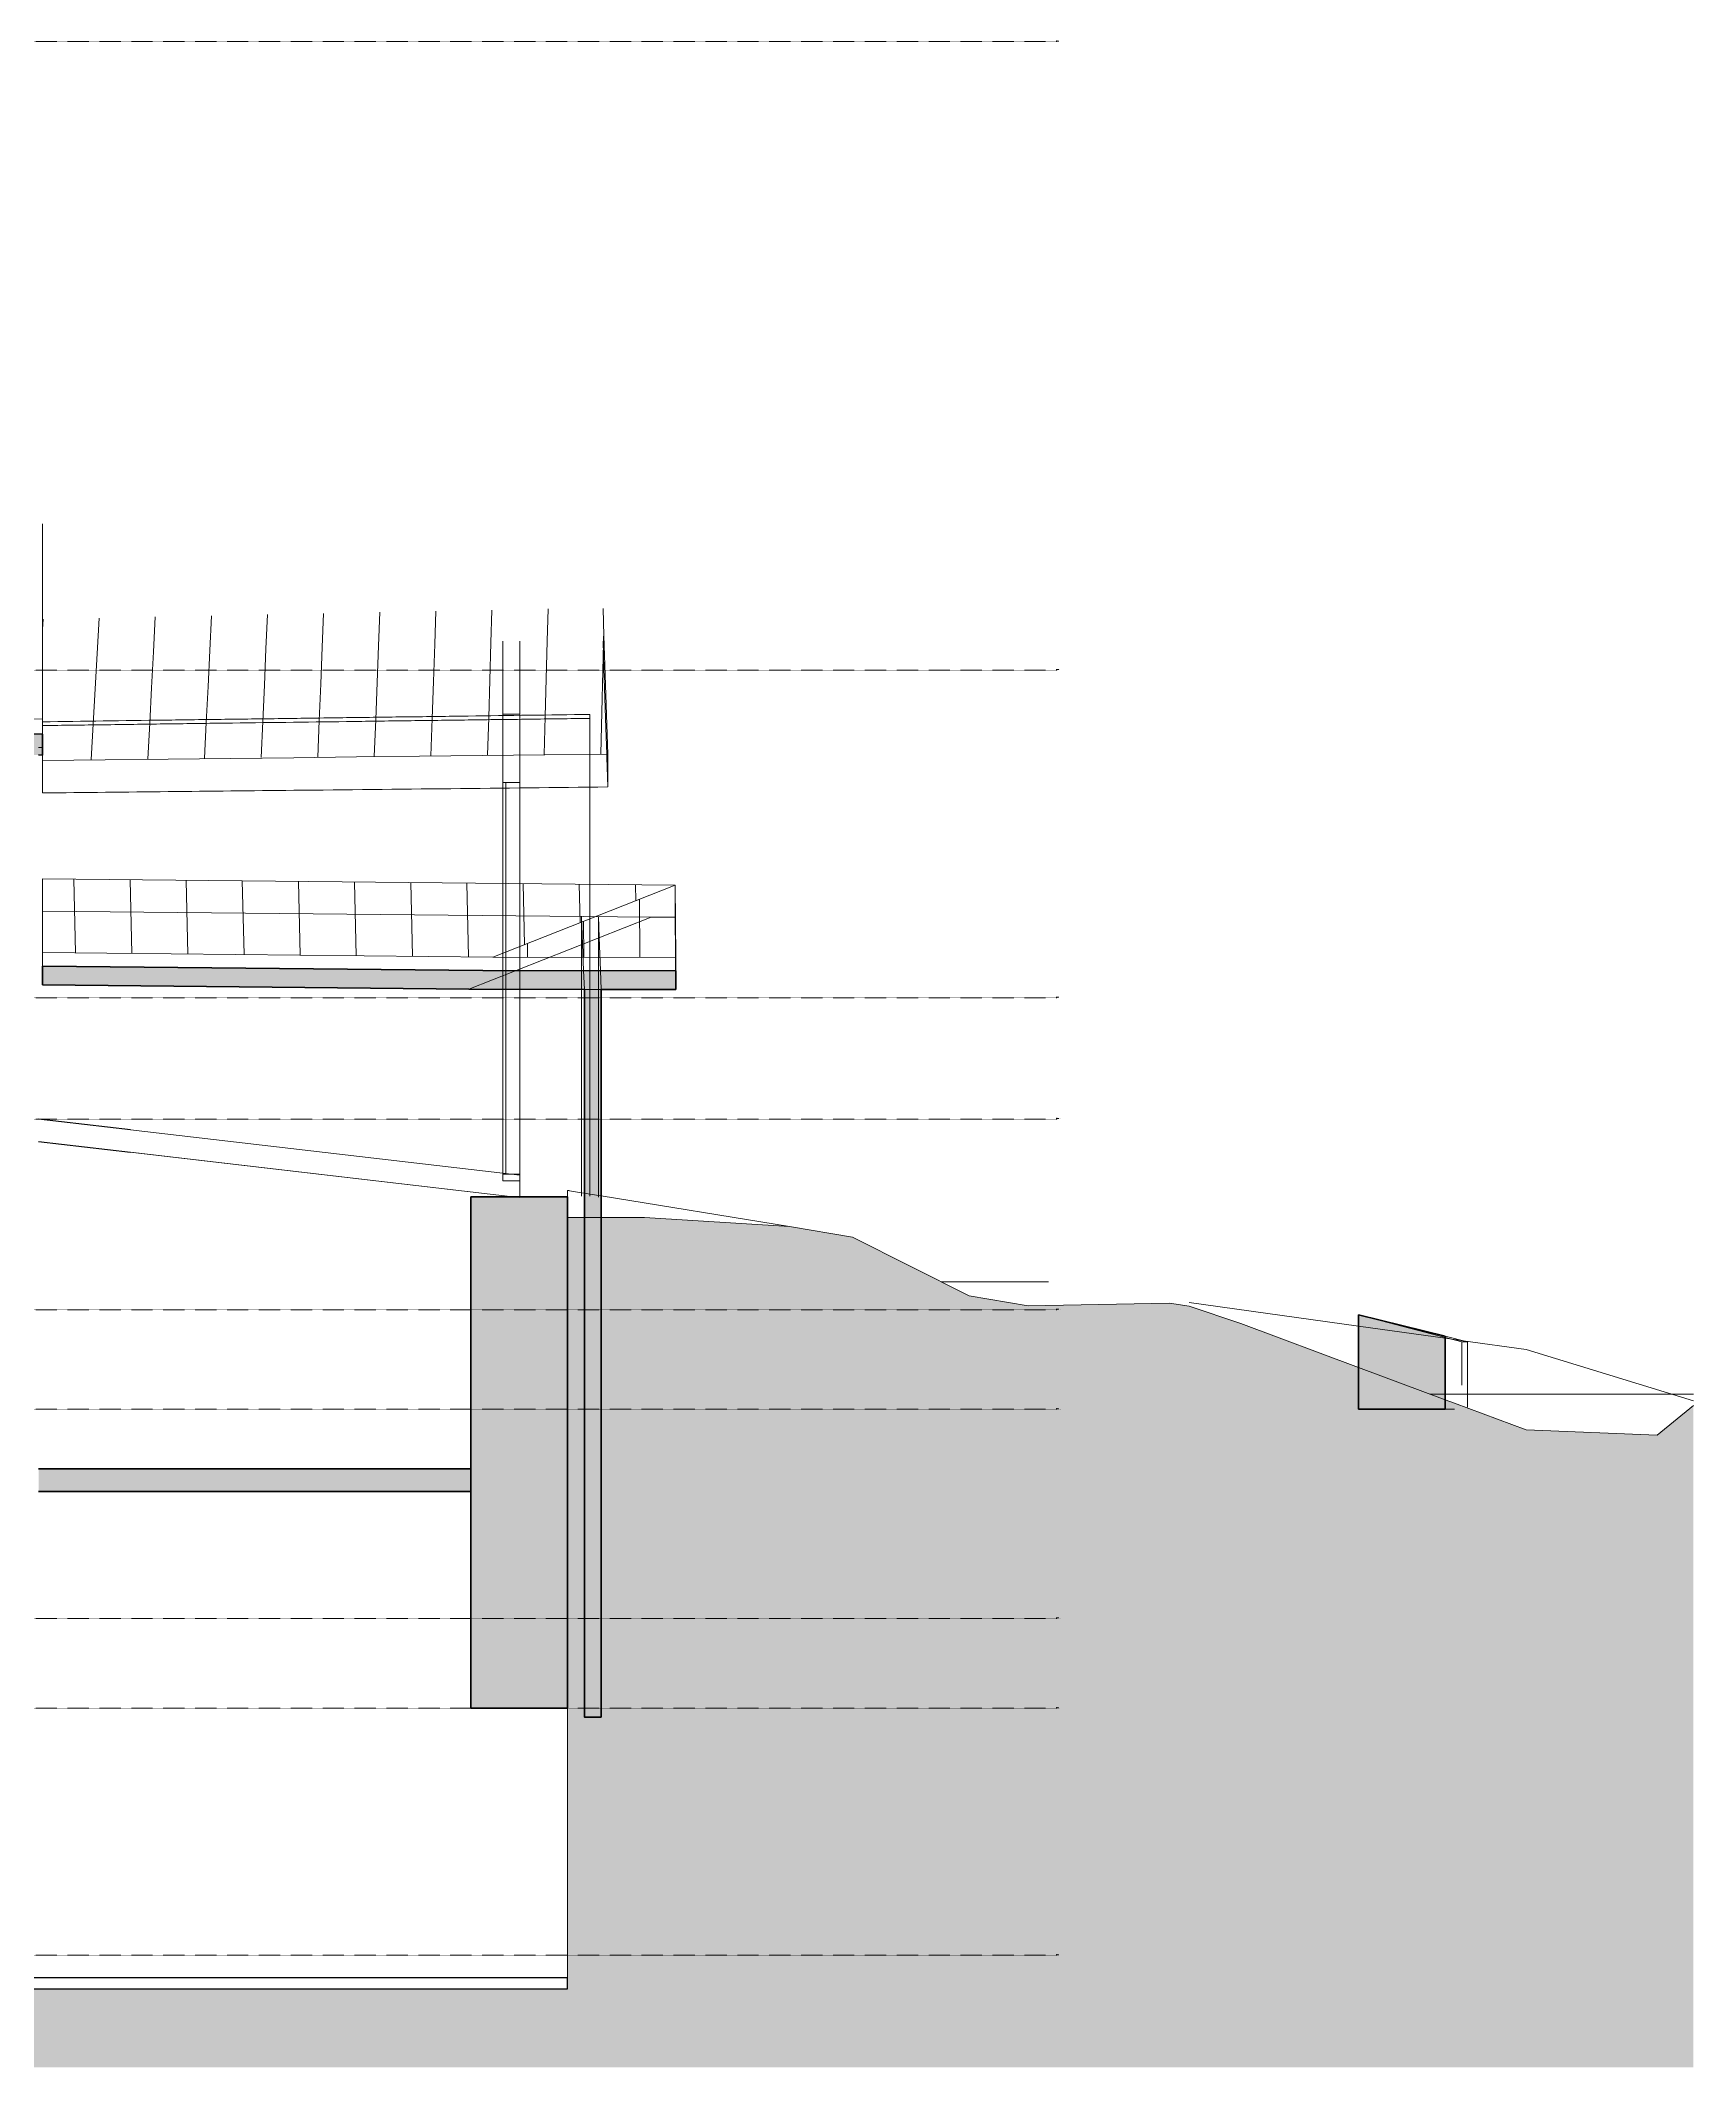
# Model space of a CAD drawing. Header units: millimetres. Extents: x -27417 to 27061, y -4000 to 14060.
# Drawn here: x 12341 to 27061, y -4000 to 14060 of the extents above; entities that cross this region are included whole.
import ezdxf

# ---------------------------------------------------------------- set-up
doc = ezdxf.new("R2010")
doc.units = ezdxf.units.MM
doc.linetypes.add('Verdeckt', pattern=[3, 2, -1])
for name, color, linetype, lineweight in [('A-DOOR', 31, 'Continuous', 18), ('A-FLOR', 192, 'Continuous', 18), ('A-FLOR-FNSH', 192, 'Continuous', 70), ('A-FLOR-LEVL', 51, 'Continuous', 9), ('A-FLOR-PATT', 8, 'Continuous', 70), ('A-ROOF', 132, 'Continuous', 18), ('A-ROOF-FNSH', 132, 'Continuous', 18), ('A-ROOF-PATT', 132, 'Continuous', 18), ('A-WALL', 113, 'Continuous', 18), ('A-WALL-PATT', 111, 'Continuous', 70), ('C-BLDG-PADS', 91, 'Continuous', 18), ('C-TOPO', 7, 'Continuous', 18), ('C-TOPO-MAJR', 7, 'Continuous', 18)]:
    doc.layers.add(name, color=color, linetype=linetype, lineweight=lineweight)
doc.styles.add('Arial', font='arial.ttf', dxfattribs={"height": 3})
doc.styles.add('Arial_1', font='arial.ttf', dxfattribs={"height": 1.949673})

# ---------------------------------------------------------------- blocks, each defined once
blk = doc.blocks.new('FP_5-Längsschnitt 2-2')
at = {"layer": 'A-ROOF-PATT'}
for p, q in [((12358, 8815), (12363, 8903)), ((12845, 8598), (12863, 8914)), ((12863, 8914), (12863, 8914)), ((13346, 8612), (13362, 8924)), ((13847, 8626), (13862, 8935)), ((14348, 8640), (14362, 8945)), ((14849, 8654), (14861, 8955)), ((15350, 8668), (15361, 8966)), ((15851, 8682), (15861, 8976)), ((16352, 8695), (16361, 8986)), ((16853, 8709), (16860, 8996)), ((12358, 8813), (12358, 8815)), ((15840, 8350), (15851, 8682)), ((16342, 8361), (16352, 8695)), ((16844, 8372), (16853, 8709)), ((17348, 8444), (17356, 8814)), ((12827, 8283), (12845, 8598)), ((13329, 8294), (13346, 8612)), ((13832, 8305), (13847, 8626)), ((14334, 8317), (14348, 8640)), ((14836, 8328), (14849, 8654)), ((15338, 8339), (15350, 8668)), ((14319, 7994), (14334, 8317)), ((14822, 8002), (14836, 8328)), ((15326, 8010), (15338, 8339)), ((15829, 8019), (15840, 8350)), ((16332, 8027), (16342, 8361)), ((16835, 8036), (16844, 8372)), ((17339, 8075), (17348, 8444)), ((12810, 7968), (12827, 8283)), ((13313, 7977), (13329, 8294)), ((13816, 7985), (13832, 8305)), ((12792, 7653), (12810, 7968)), ((13296, 7659), (13313, 7977)), ((13800, 7665), (13816, 7985)), ((14305, 7671), (14319, 7994)), ((14809, 7676), (14822, 8002)), ((15313, 7682), (15326, 8010)), ((15817, 7688), (15829, 8019)), ((16322, 7694), (16332, 8027)), ((16826, 7700), (16835, 8036)), ((17330, 7705), (17339, 8075))]:
    blk.add_line(p, q, dxfattribs=at)
blk = doc.blocks.new('Drehflügel 2-flg - Variabel - Drehflügel 2-flg - Variabel-538625-Längsschnitt 2-2')
at = {"layer": 'A-DOOR'}
for p, q in [((16458, 7399), (16458, 7450)), ((16458, 7450), (16483, 7450)), ((16483, 7450), (16483, 7399)), ((16458, 6549), (16458, 7399)), ((16483, 7399), (16483, 6549)), ((16458, 5893), (16458, 6549)), ((16483, 6549), (16483, 5893)), ((16458, 5774), (16458, 5893)), ((16483, 5893), (16483, 5774)), ((16458, 5742), (16458, 5774)), ((16458, 5608), (16458, 5742)), ((16458, 3967), (16458, 5608)), ((16483, 5774), (16483, 5737)), ((16483, 5737), (16483, 5608)), ((16483, 5608), (16483, 3965)), ((16458, 3959), (16458, 3967)), ((16458, 3959), (16483, 3959)), ((16483, 3965), (16483, 3959))]:
    blk.add_line(p, q, dxfattribs=at)
blk = doc.blocks.new('Ebene - Beschriftung Ebene-25273-Längsschnitt 2-2')
at = {"layer": 'A-FLOR-LEVL'}
blk.add_hatch(color=256, dxfattribs=at).paths.add_polyline_path([(21390, 5), (21390, 0), (21385, 5)], flags=0)
for p, q in [((21385, 5), (21410, 5)), ((21390, 0), (21390, 10))]:
    blk.add_line(p, q, dxfattribs=at)

msp = doc.modelspace()

# ---------------------------------------------------------------- hatches: boundary and pattern name
at = {"layer": 'A-FLOR-PATT', "lineweight": 18, "transparency": 33554534}
msp.add_hatch(color=256, dxfattribs=at).paths.add_polyline_path([(12323, 1133), (16173, 1133), (16173, 1333), (12323, 1333)], flags=0)
at = {"layer": 'A-ROOF-PATT'}
h = msp.add_hatch(dxfattribs=at)
h.set_pattern_fill('FP_6', color=256, style=0, pattern_type=2)
h.set_pattern_definition([(91.067, (9151.6, 9328.5), (-499.935, -0.002), [])])
h.paths.add_polyline_path([(12358, 8012), (12358, 9754), (8512, 9808), (5773, 8105), (11739, 8021)], flags=0)
at = {"layer": 'A-ROOF-PATT', "transparency": 33554534}
for points in [[(12358, 7694), (12358, 7880), (5684, 7974), (2286, 7939), (2286, 7756), (5559, 7790), (12321, 7695)], [(17998, 5605), (17998, 5771), (16280, 5775), (12358, 5814), (12358, 5647), (16155, 5609), (17334, 5606)]]:
    msp.add_hatch(color=256, dxfattribs=at).paths.add_polyline_path(points, flags=0)
at = {"layer": 'A-ROOF-PATT'}
h = msp.add_hatch(dxfattribs=at)
h.set_pattern_fill('FP_9', color=256, style=0, pattern_type=2)
h.set_pattern_definition([(91.329, (15163.5, 5422.86), (-499.94, 0.0007), [])])
h.paths.add_polyline_path([(16369, 5894), (17992, 6534), (12358, 6590), (12358, 5934), (13442, 5923)], flags=0)
h = msp.add_hatch(dxfattribs=at)
h.set_pattern_fill('FP_8', color=256, style=0, pattern_type=2)
h.set_pattern_definition([(90.276, (15185.1, 4280.9), (-500, 0.001), [])])
h.paths.add_polyline_path([(17998, 5890), (17992, 6534), (16369, 5894), (17992, 5890)], flags=0)
at = {"layer": 'A-WALL-PATT', "lineweight": 18, "transparency": 33554534}
for points in [[(17334, -880), (17334, 5606), (17184, 5606), (17184, -880)], [(16173, -800), (17033, -800), (17033, 3758), (16173, 3758), (16173, -310)], [(24850, 1864), (24850, 2517), (24077, 2706), (24077, 1864)]]:
    msp.add_hatch(color=256, dxfattribs=at).paths.add_polyline_path(points, flags=0)
at = {"layer": 'C-TOPO'}
msp.add_hatch(color=256, dxfattribs=at).paths.add_polyline_path([(19011, -4000), (27061, -4000), (27061, 1898), (26739, 1633), (25571, 1680), (24850, 1949), (24850, 1864), (24077, 1864), (24077, 2238), (23030, 2630), (22571, 2782), (22394, 2811), (21136, 2785), (20612, 2874), (19571, 3398), (19011, 3492), (17719, 3572), (17334, 3574), (17334, -880), (17184, -880), (17184, 3574), (17033, 3573), (17033, -4000), (17719, -4000)], flags=0)
h = msp.add_hatch(color=256, dxfattribs=at)
h.paths.add_polyline_path([(17184, -880), (17334, -880), (17334, 3574), (17248, 3574), (17184, 3574), (17184, -310)], flags=0)
h.paths.add_polyline_path([(24850, 1864), (24850, 1949), (24077, 2238), (24077, 1864)], flags=0)
h = msp.add_hatch(dxfattribs=at)
h.set_pattern_fill('FP_10', color=256, style=0, pattern_type=2)
h.set_pattern_definition([(45, (1236.464, -253.343), (4.27728892, 7.12834346), [32.258, -16.129]), (135, (1236.464, -253.343), (4.27658181, -7.12763635), [32.258, -16.129])])
h.paths.add_polyline_path([(16718, -4000), (17033, -4000), (17033, -3300), (-8392, -3300), (-8392, -4000), (13442, -4000)], flags=0)

# ---------------------------------------------------------------- linework, layer by layer
at = {"layer": 'A-FLOR', "lineweight": 25}
for p, q in [((13143, 4354), (12321, 4450)), ((12321, 4250), (13143, 4154))]:
    msp.add_line(p, q, dxfattribs=at)
at = {"layer": 'A-FLOR'}
for p, q in [((16608, 3950), (13143, 4354)), ((16608, 3900), (16608, 3750)), ((16522, 3760), (16608, 3750))]:
    msp.add_line(p, q, dxfattribs=at)
at = {"layer": 'A-FLOR-FNSH', "color": 7}
for p, q in [((16173, 1333), (12323, 1333)), ((12323, 1133), (16173, 1133))]:
    msp.add_line(p, q, dxfattribs=at)
at = {"layer": 'A-FLOR-LEVL', "linetype": 'Verdeckt'}
for p, q in [((-19898, 14050), (21390, 14050)), ((-19898, 8450), (21390, 8450)), ((-19898, 5530), (21390, 5530)), ((-19898, 4450), (21390, 4450)), ((-19898, 2750), (21390, 2750)), ((-19898, 1864), (21390, 1864)), ((-19898, 0), (21390, 0)), ((-19898, -800), (21390, -800)), ((-19898, -3000), (21390, -3000))]:
    msp.add_line(p, q, dxfattribs=at)
at = {"layer": 'A-ROOF'}
for p, q in [((12358, 7990), (12358, 9754)), ((12358, 8012), (12358, 8609)), ((12358, 7956), (12358, 8012)), ((12358, 7880), (12358, 7956)), ((12358, 7645), (12358, 7694)), ((12358, 7694), (12358, 7356)), ((17392, 7702), (17392, 7409)), ((17992, 6534), (12358, 6590)), ((12358, 5814), (12358, 6590)), ((17992, 6534), (16369, 5894)), ((17998, 5890), (17992, 6534)), ((17992, 6534), (17992, 6248)), ((12358, 6303), (17778, 6249)), ((16575, 5774), (17778, 6249)), ((17778, 6249), (17992, 6248)), ((17992, 6248), (17998, 5605)), ((16155, 5609), (16575, 5774))]:
    msp.add_line(p, q, dxfattribs=at)
at = {"layer": 'A-ROOF', "color": 7, "lineweight": 70}
for p, q in [((5684, 7974), (12358, 7880)), ((12358, 7694), (12358, 7880)), ((12321, 7695), (12358, 7694)), ((12358, 5814), (12358, 5647)), ((12358, 5814), (16280, 5775)), ((12358, 5647), (16155, 5609)), ((16155, 5609), (17184, 5606)), ((16280, 5775), (17998, 5771)), ((17334, 5606), (17998, 5605)), ((17998, 5605), (17998, 5771))]:
    msp.add_line(p, q, dxfattribs=at)
at = {"layer": 'A-ROOF', "flags": 128}
for points in [[(12358, 8898), (12358, 8859), (12358, 8616), (12358, 8373), (12358, 8130), (12358, 8012)], [(17392, 7702), (17384, 7966), (17375, 8230), (17366, 8494), (17358, 8757), (17350, 9000)], [(17350, 8707), (17358, 8464), (17366, 8200), (17375, 7937), (17383, 7702)], [(12358, 8012), (12358, 7888), (12358, 7880)], [(12358, 7694), (12358, 7841), (12358, 7880)], [(12358, 7645), (12917, 7651), (13477, 7658), (14036, 7664), (14595, 7670), (15155, 7677), (15714, 7683), (16273, 7690), (16833, 7696), (17392, 7702)], [(12358, 7356), (12358, 7599), (12358, 7645)], [(17383, 7702), (17384, 7673), (17392, 7409)]]:
    msp.add_lwpolyline(points, dxfattribs=at)
at = {"layer": 'A-ROOF'}
msp.add_open_spline([(17392, 7409), (16460, 7399), (14782, 7381), (13104, 7364), (12358, 7356)], degree=3, knots=[-1, -1, -1, -1, -0.444444, 0, 0, 0, 0], dxfattribs=at)
at = {"layer": 'A-ROOF-FNSH', "color": 250}
for p, q in [((12358, 8012), (5773, 8105)), ((16369, 5894), (12358, 5934)), ((17998, 5890), (16369, 5894)), ((17998, 5771), (17998, 5890))]:
    msp.add_line(p, q, dxfattribs=at)
at = {"layer": 'A-WALL'}
for p, q in [((16458, 7692), (16458, 8707)), ((16608, 8707), (16608, 8047)), ((12358, 7990), (12358, 7880)), ((16608, 8057), (16458, 8057)), ((16608, 8047), (16608, 7694)), ((17232, 8056), (17232, 7701)), ((17232, 8020), (17232, 8056)), ((17232, 7701), (17232, 8020)), ((12321, 7761), (12358, 7761)), ((16458, 7692), (16458, 5774)), ((16608, 5774), (16608, 7694)), ((17232, 7701), (17232, 5773)), ((17232, 5773), (17232, 7701)), ((16608, 7450), (16458, 7450)), ((17159, 6255), (17159, 5773)), ((17168, 6008), (17159, 6255)), ((17309, 6254), (17316, 6067)), ((17309, 5773), (17309, 6254)), ((17177, 5773), (17168, 6008)), ((17316, 6067), (17327, 5773)), ((16458, 5774), (16458, 3900)), ((16608, 3900), (16608, 5774)), ((17159, 5773), (17159, 3763)), ((17184, 5606), (17177, 5773)), ((17334, 5606), (17184, 5606)), ((17232, 5773), (17232, 3772)), ((17232, 3764), (17232, 5773)), ((17309, 3755), (17309, 5773)), ((17327, 5773), (17334, 5606)), ((12321, 4250), (16522, 3760)), ((16522, 3760), (13143, 4154)), ((16608, 3959), (16458, 3959)), ((16458, 3900), (16608, 3900)), ((16522, 3760), (17033, 3760)), ((24077, 2706), (24997, 2464)), ((25049, 2464), (24850, 2517)), ((24997, 2464), (25049, 2464)), ((24997, 2464), (24997, 2079)), ((25049, 1882), (25049, 2464)), ((24850, 1864), (24934, 1864)), ((17183, -880), (17184, -880))]:
    msp.add_line(p, q, dxfattribs=at)
at = {"layer": 'A-WALL', "color": 7, "lineweight": 70}
for p, q in [((17184, 5606), (17184, -880)), ((17334, -880), (17334, 5606)), ((16173, 3758), (16173, -800)), ((17033, 3758), (16173, 3758)), ((17033, -800), (17033, 3758)), ((24850, 2517), (24077, 2706)), ((24077, 2706), (24077, 1864)), ((24850, 1864), (24850, 2517)), ((24077, 1864), (24850, 1864)), ((16173, -800), (17033, -800)), ((17184, -880), (17334, -880))]:
    msp.add_line(p, q, dxfattribs=at)
at = {"layer": 'A-WALL'}
for points in [[(12358, 7990), (12719, 7995), (13080, 8000), (13441, 8005)], [(12900, 7963), (12719, 7961), (12539, 7959), (12358, 7956)], [(13441, 7971), (13261, 7968), (13080, 7966), (12900, 7963)], [(13441, 8005), (13622, 8007), (13802, 8010), (13983, 8012)], [(13983, 7978), (13802, 7976), (13622, 7973), (13441, 7971)], [(13983, 8012), (14163, 8014), (14524, 8019), (14885, 8024), (15066, 8027)], [(15066, 7992), (14705, 7987), (14344, 7983), (13983, 7978)], [(15066, 8027), (15246, 8029), (15427, 8032), (15607, 8034)], [(15607, 7999), (15427, 7997), (15246, 7995), (15066, 7992)], [(15607, 8034), (15788, 8036), (15968, 8039), (16149, 8041)], [(16149, 8006), (15968, 8004), (15788, 8002), (15607, 7999)], [(16149, 8041), (16510, 8046), (16871, 8051), (17232, 8056)], [(16691, 8013), (16510, 8011), (16329, 8009), (16149, 8006)], [(17232, 8020), (17052, 8018), (16871, 8016), (16691, 8013)]]:
    msp.add_open_spline(points, degree=3, dxfattribs=at)
at = {"layer": 'C-BLDG-PADS', "lineweight": 25}
for p, q in [((17033, -3200), (-9771, -3200)), ((17033, -3300), (17033, -3200)), ((-9771, -3300), (17033, -3300))]:
    msp.add_line(p, q, dxfattribs=at)
at = {"layer": 'C-TOPO'}
for p, q in [((17033, 3815), (17159, 3794)), ((17033, 3815), (17047, 3813)), ((17033, 3768), (17033, 3815)), ((17033, 3768), (17033, 3815)), ((17159, 3794), (17184, 3790)), ((17033, 3758), (17033, 3768)), ((17033, 3758), (17033, 3768)), ((17033, 3573), (17033, 3758)), ((17033, 3573), (17033, 3758)), ((17184, 3790), (17232, 3782)), ((17232, 3782), (17334, 3766)), ((17334, 3766), (19011, 3492)), ((17033, 3573), (17183, 3574)), ((17033, 3573), (17183, 3574)), ((17033, -800), (17033, 3573)), ((17033, 3573), (17033, -800)), ((17183, 3574), (17184, 3574)), ((17183, 3574), (17184, 3574)), ((17184, 3574), (17248, 3574)), ((17184, 3574), (17248, 3574)), ((17248, 3574), (17334, 3574)), ((17248, 3574), (17334, 3574)), ((17334, 3574), (17719, 3572)), ((17334, 3574), (17719, 3572)), ((17719, 3572), (19011, 3492)), ((17719, 3572), (19011, 3492)), ((19011, 3492), (19571, 3398)), ((19571, 3398), (19011, 3492)), ((19571, 3398), (20612, 2874)), ((20612, 2874), (19571, 3398)), ((20612, 2874), (20611, 2874)), ((20612, 2874), (21136, 2785)), ((20612, 2874), (21136, 2785)), ((21136, 2785), (22394, 2811)), ((22394, 2811), (21136, 2785)), ((22394, 2811), (22571, 2782)), ((22394, 2811), (22571, 2782)), ((22571, 2816), (24077, 2605)), ((22571, 2816), (22591, 2813)), ((22571, 2782), (23030, 2630)), ((22571, 2782), (23030, 2630)), ((23030, 2630), (24077, 2238)), ((23030, 2630), (24077, 2238)), ((24077, 2605), (24850, 2497)), ((24850, 2497), (25011, 2474)), ((25011, 2474), (25571, 2396)), ((25571, 2396), (27061, 1941)), ((24077, 2238), (24850, 1949)), ((24077, 2238), (24850, 1949)), ((24850, 1949), (24934, 1918)), ((24850, 1949), (24934, 1918)), ((24934, 1918), (25571, 1680)), ((24934, 1918), (25571, 1680)), ((26739, 1633), (27061, 1898)), ((26739, 1633), (27061, 1898)), ((25571, 1680), (26739, 1633)), ((25571, 1680), (26739, 1633)), ((17033, -800), (17033, -1731)), ((17033, -1731), (17033, -3200)), ((16718, -3300), (10637, -3300)), ((10637, -3300), (16718, -3300)), ((17033, -3300), (16718, -3300)), ((16718, -3300), (17033, -3300)), ((17033, -3300), (17033, -3300)), ((17033, -3300), (17033, -3300))]:
    msp.add_line(p, q, dxfattribs=at)
at = {"layer": 'C-TOPO', "flags": 128}
msp.add_lwpolyline([(17033, -3200), (17033, -1731), (17033, -800)], dxfattribs=at)
at = {"layer": 'C-TOPO-MAJR'}
for p, q in [((20361, 3000), (21316, 3000)), ((24850, 2000), (25049, 2000)), ((26867, 2000), (27061, 2000))]:
    msp.add_line(p, q, dxfattribs=at)
at = {"layer": 'C-TOPO-MAJR', "flags": 128}
for points in [[(24714, 2000), (24826, 2000), (24850, 2000)], [(25049, 2000), (25571, 2000), (26867, 2000)]]:
    msp.add_lwpolyline(points, dxfattribs=at)

# ---------------------------------------------------------------- block references
at = {"layer": 'A-DOOR'}
msp.add_blockref('Drehflügel 2-flg - Variabel - Drehflügel 2-flg - Variabel-538625-Längsschnitt 2-2', (0, 0), dxfattribs=at)
at = {"layer": 'A-FLOR-LEVL'}
for p in [(0, 14050), (0, 8450), (0, 5530), (0, 4450), (0, 2750), (0, 1864), (0, 0), (0, -800), (0, -3000)]:
    msp.add_blockref('Ebene - Beschriftung Ebene-25273-Längsschnitt 2-2', p, dxfattribs=at)
at = {"layer": 'A-ROOF'}
msp.add_blockref('FP_5-Längsschnitt 2-2', (0, 0), dxfattribs=at)

# ---------------------------------------------------------------- texts
at = {"layer": 'A-FLOR-LEVL', "attachment_point": 1}
for s, insert, char_height, width, style in [('14.05', (21392, 14059), 3, 12.99, 'Arial'), ('Draufsicht', (21392, 14054), 3, 23.17, 'Arial'), ('8.45', (21392, 8459), 3, 10.1, 'Arial'), ('2. Dachgeschoss HG', (21392, 8454), 3, 48.74, 'Arial'), ('5.53', (21392, 5539), 3, 10.1, 'Arial'), ('1. Dachgeschoss HG', (21392, 5534), 3, 48.74, 'Arial'), ('4.45', (21392, 4459), 3, 10.1, 'Arial'), ('Dachgeschoss ÖG', (21392, 4454), 3, 43.29, 'Arial'), ('2.75', (21392, 2759), 3, 10.1, 'Arial'), ('Obergeschoss HG', (21392, 2754), 3, 42.41, 'Arial'), ('1.86', (21392, 1873), 3, 10.1, 'Arial'), ('Obergeschoss ÖG', (21392, 1868), 3, 42.73, 'Arial'), ('5', (21401, 1873), 1.95, 1.92, 'Arial_1'), ('0', (21392, 9), 3, 2.89, 'Arial'), ('Erdgeschoss HG', (21392, 4), 3, 38.96, 'Arial'), ('-80', (21392, -791), 3, 7.46, 'Arial'), ('Erdgeschoss ÖG', (21392, -796), 3, 39.28, 'Arial'), ('-3.00', (21392, -2991), 3, 11.78, 'Arial'), ('Keller HG', (21392, -2996), 3, 22.29, 'Arial')]:
    msp.add_mtext(s, dxfattribs=dict(at, insert=insert, char_height=char_height, width=width, style=style))

doc.saveas('drawing.dxf')
